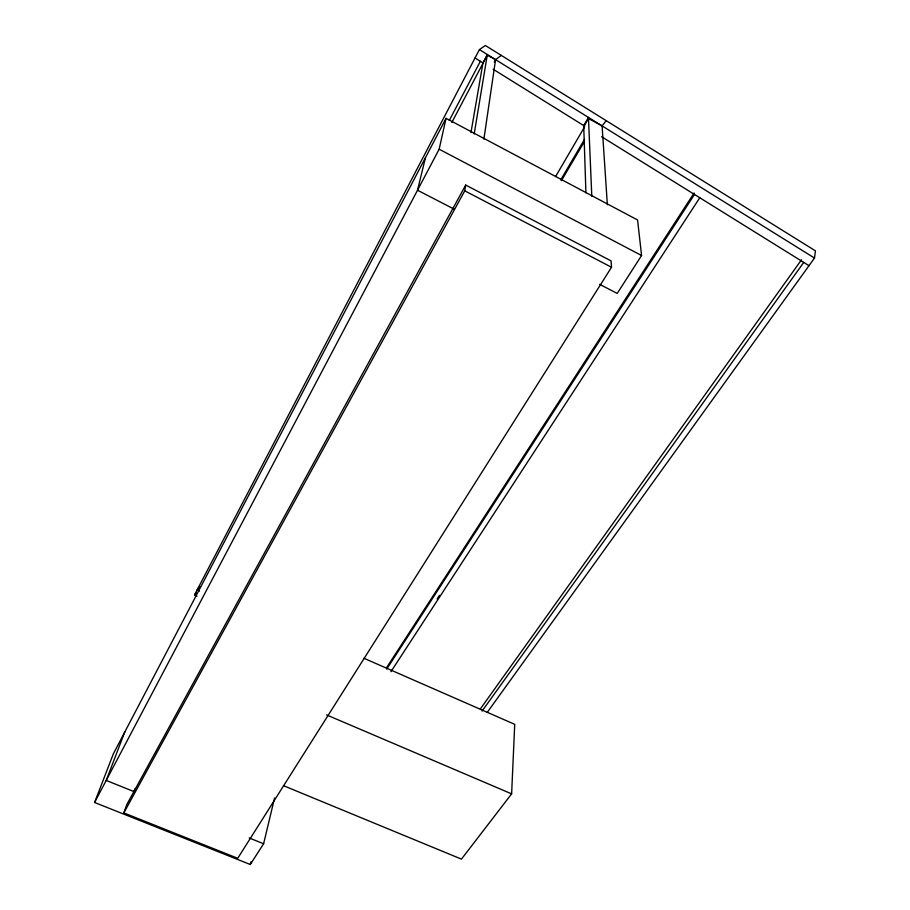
<?xml version="1.0" encoding="UTF-8"?>
<svg xmlns="http://www.w3.org/2000/svg" width="910" height="910" viewBox="0 0 910 910"><rect width="100%" height="100%" fill="white"/><g stroke="black" fill="none" stroke-linecap="round" stroke-linejoin="round"><path stroke-width="1.36" d="M283.533 785.705L461.45 859.12L511.625 793.861L514.73 724.337L363.909 658.26M487.146 712.53L814.507 258.042L815.428 250.841L485.383 45.5L479.422 49.595L194.569 594.821L196.992 596.3M483.881 139.162L495.575 59.65L501.296 55.396M123.828 812.914L464.748 190.838L465.704 185.071L611.099 260.908L611.531 267.256L237.726 858.289L123.828 812.914L126.888 804.372L465.704 185.071M474.178 134.009L487.362 54.543L482.96 62.904L470.948 132.644M274.581 797.968L263.616 843.752L250.284 864.5L94.572 802.495L439.155 149.206L446.048 118.334L637.569 219.97L641.573 255.505L617.219 293.418L599.633 284.329M425.459 157.657L417.519 190.224L453.942 209.038M250.284 864.5L250.955 861.793M134.839 788.936L133.895 791.563L106.208 780.427L124.784 731.981M94.572 802.495L113.386 753.764L446.048 118.334M449.301 120.427L480.366 61.288M451.838 122.429L487.271 55.123L495.575 59.65L494.301 62.028M583.742 126.683L588.508 118.528L602.101 125.91L607.357 204.795M555.566 176.597L584.197 127.548M560.765 179.827L584.482 139.412M561.424 180.669L584.436 141.482M386.454 667.872L694.103 192.988M386.693 669.112L694.489 194.456M437.141 598.928L439.462 595.356M390.925 671.705L699.779 197.754M480.366 708.901L801.505 259.782M482.084 711.085L803.735 262.399M602.101 125.91L606.208 120.677M194.569 594.821L196.344 592.683M199.893 586.529L197.231 589.714L199.529 591.125M249.192 837.951L263.616 843.752M326.531 714.896L511.625 793.861M464.748 190.838L611.531 267.256M439.155 149.206L641.573 255.505M479.422 49.595L814.507 258.042M475.043 57.978L483.483 63.234M493.129 69.228L584.755 126.217M601.635 136.716L809.013 265.686M591.796 196.264L588.452 117.424L583.708 125.569L585.926 192.886"/></g></svg>
